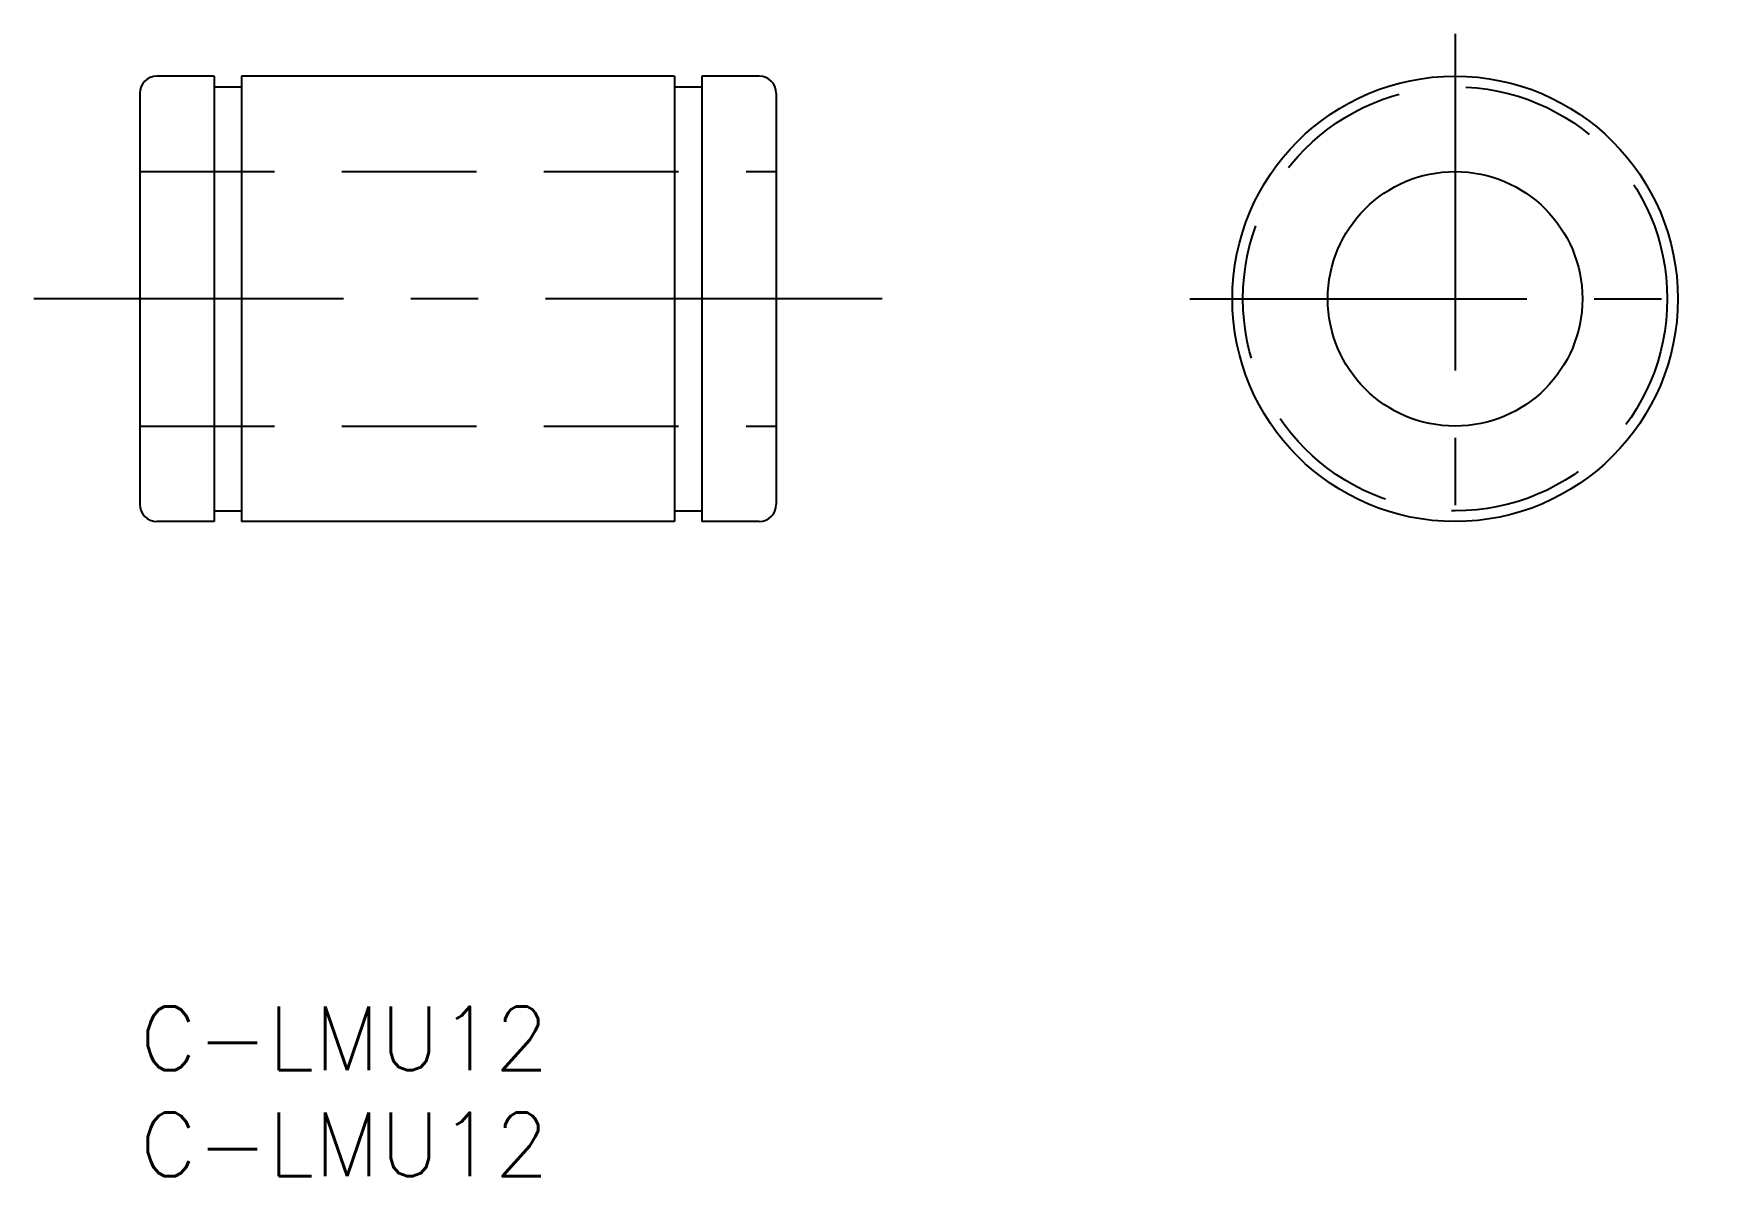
# Model space of a CAD drawing. Extents: x -5 to 74.5, y -8 to 45.9.
import ezdxf
from ezdxf.enums import TextEntityAlignment as Align

# ---------------------------------------------------------------- set-up
doc = ezdxf.new("R2010")
doc.units = 0
doc.header["$LTSCALE"] = 0.5
doc.linetypes.add('CENTER', pattern=[50.8, 31.75, -6.35, 6.35, -6.35])
doc.linetypes.add('DASHED', pattern=[19.05, 12.7, -6.35])
doc.layers.get('0').update_dxf_attribs({"linetype": 'CONTINUOUS'})
doc.layers.add('CENTER', color=1, linetype='CENTER')
doc.styles.get("Standard").update_dxf_attribs({"font": 'txt.shx', "height": 3, "bigfont": 'bigfont.shx'})

msp = doc.modelspace()

# ---------------------------------------------------------------- linework, layer by layer
at = {"color": 7, "linetype": 'CONTINUOUS'}
for p, q in [((3.5, 43.872), (0.8, 43.872)), ((3.5, 43.872), (3.5, 22.872)), ((25.2, 43.872), (4.8, 43.872)), ((4.8, 43.872), (4.8, 22.872)), ((25.2, 43.872), (25.2, 22.872)), ((29.2, 43.872), (26.5, 43.872)), ((26.5, 43.872), (26.5, 22.872)), ((0, 43.072), (0, 23.672)), ((3.5, 43.372), (4.8, 43.372)), ((25.2, 43.372), (26.5, 43.372)), ((30, 43.072), (30, 23.672)), ((3.5, 23.372), (4.8, 23.372)), ((25.2, 23.372), (26.5, 23.372)), ((3.5, 22.872), (0.8, 22.872)), ((25.2, 22.872), (4.8, 22.872)), ((29.2, 22.872), (26.5, 22.872))]:
    msp.add_line(p, q, dxfattribs=at)
at = {"color": 3, "linetype": 'DASHED'}
for p, q in [((0, 39.372), (30, 39.372)), ((0, 27.372), (30, 27.372))]:
    msp.add_line(p, q, dxfattribs=at)
at = {"color": 7, "linetype": 'CONTINUOUS'}
for radius in [10.5, 6]:
    msp.add_circle((62, 33.372), radius, dxfattribs=at)
at = {"color": 3, "linetype": 'DASHED'}
msp.add_circle((62, 33.372), 10, dxfattribs=at)
at = {"color": 7, "linetype": 'CONTINUOUS'}
for centre, start, end in [((0.8, 43.072), 90, 180), ((29.2, 43.072), 0, 90), ((0.8, 23.672), 180, 270), ((29.2, 23.672), 270, 0)]:
    msp.add_arc(centre, 0.8, start, end, dxfattribs=at)
at = {"layer": 'CENTER', "color": 1, "linetype": 'CENTER'}
for p, q in [((62, 45.872), (62, 20.872)), ((35, 33.372), (-5, 33.372)), ((49.5, 33.372), (74.5, 33.372))]:
    msp.add_line(p, q, dxfattribs=at)

# ---------------------------------------------------------------- texts
at = {"color": 7, "linetype": 'CONTINUOUS'}
for p in [(0, 0), (0, -5)]:
    msp.add_text('C-LMU12', height=3, dxfattribs=at).set_placement(p, align=Align.TOP_LEFT)

doc.saveas('drawing.dxf')
